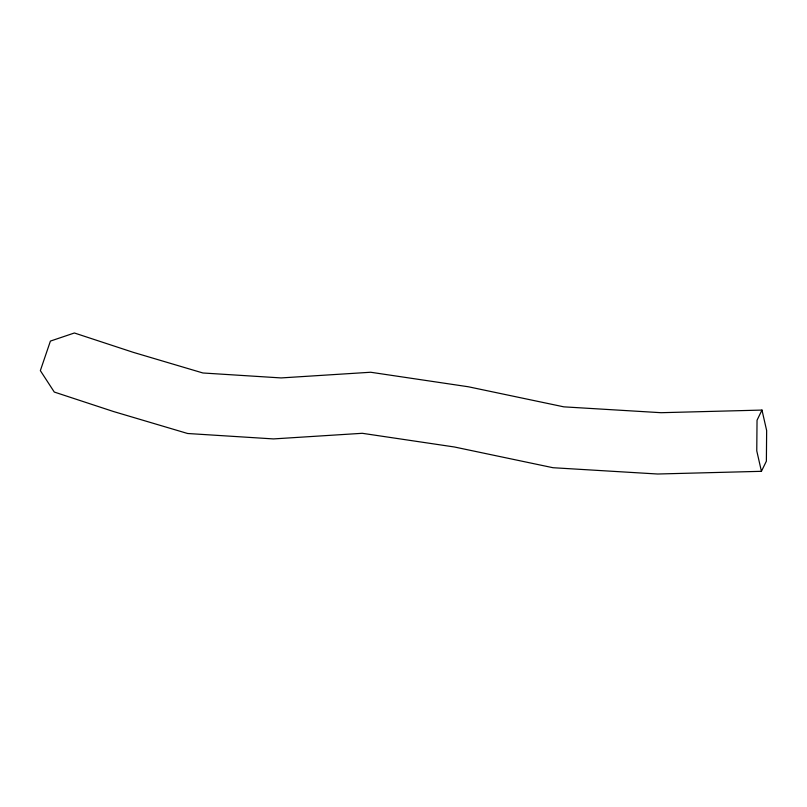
<?xml version="1.0" encoding="UTF-8"?>
<svg xmlns="http://www.w3.org/2000/svg" width="807" height="807" viewBox="0 0 807 807"><rect width="100%" height="100%" fill="white"/><g stroke="black" fill="none" stroke-linecap="round" stroke-linejoin="round"><path stroke-width="1.21" d="M761.979 410.077L757.037 420.235L756.764 450.861L761.425 471.318L657.644 474.012L552.997 467.717L454.351 446.977L362.272 433.298L273.462 438.917L187.638 433.5L113.545 411.54L54.281 392.051L40.35 370.625L50.407 341.089L74.385 332.988L133.216 352.326L202.92 372.985L281.108 377.928L370.665 372.249L468.383 386.775L563.851 406.849L661.074 412.7L761.979 410.077L766.65 430.535L766.378 461.16L761.425 471.318"/></g></svg>
